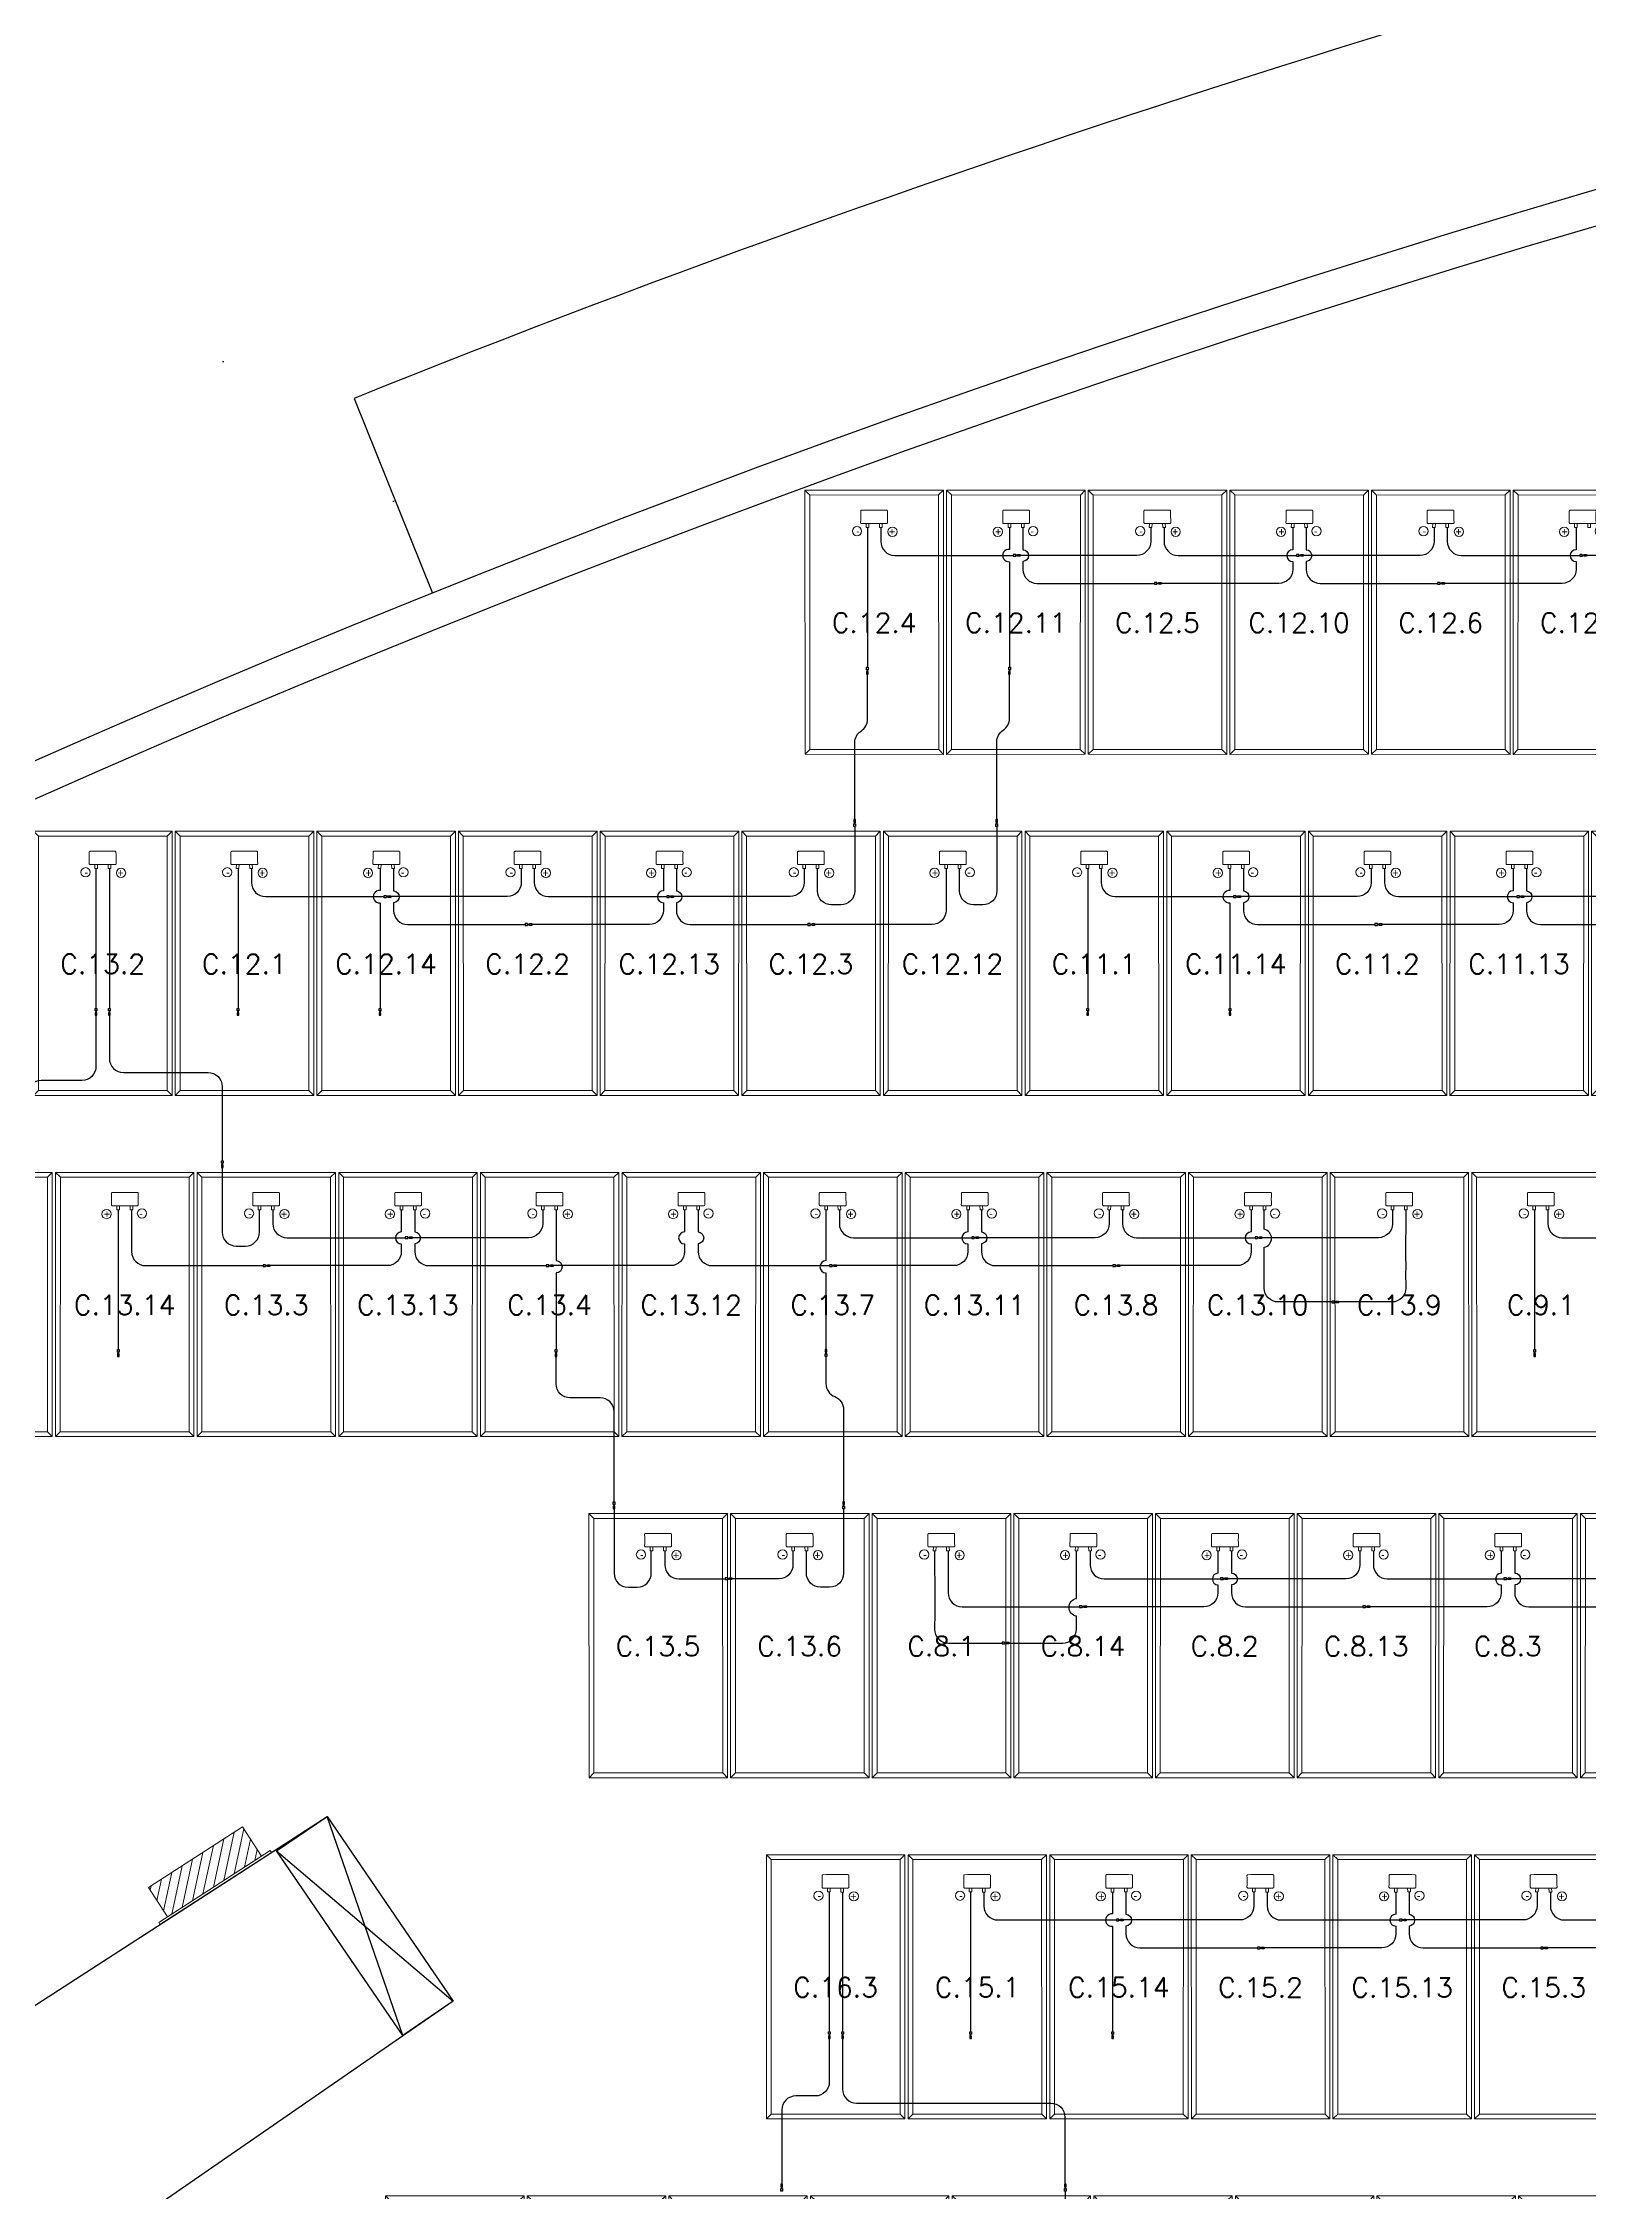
# Model space of a CAD drawing. Header units: metres. Extents: x 1796 to 2240, y -1398 to -999.
# Drawn here: x 1934.77 to 1945.82, y -1200.51 to -1185.15 of the extents above; entities that cross this region are included whole.
import ezdxf

# ---------------------------------------------------------------- set-up
doc = ezdxf.new("R2010")
doc.units = ezdxf.units.M
doc.header["$MEASUREMENT"] = 0
for name, color, linetype in [('ARQUITETURA', 253, 'CONTINUOUS'), ('CABO_MODULO_FV', 7, 'CONTINUOUS'), ('CABO_ORION_FV', 7, 'CONTINUOUS'), ('CONECTOR_MODULO_FV', 3, 'CONTINUOUS'), ('MÓDULOS FV', 7, 'CONTINUOUS'), ('SHAFT', 6, 'CONTINUOUS')]:
    doc.layers.add(name, color=color, linetype=linetype)
for name, color, linetype, lineweight in [('MOD_ALOCADOS_A', 5, 'CONTINUOUS', 9), ('MODULOS_PV', 2, 'CONTINUOUS', 9), ('String Box', 3, 'CONTINUOUS', 9)]:
    doc.layers.add(name, color=color, linetype=linetype, lineweight=lineweight)
doc.styles.add('R120-500', font='romans.shx', dxfattribs={"height": 1.5})

# ---------------------------------------------------------------- blocks, each defined once
blk = doc.blocks.new('modulo')
at = {"layer": 'MODULOS_PV', "color": 8}
for p, q in [((-0.751, 2.014), (-0.753, 2.063)), ((-1.381, 1.342), (-1.43, 1.34)), ((0.577, 0.769), (0.626, 0.771)), ((-0.053, 0.097), (-0.051, 0.048))]:
    blk.add_line(p, q, dxfattribs=at)
for points in [[(-1.43, 1.34), (-0.753, 2.063), (0.626, 0.771), (-0.051, 0.048)], [(-1.381, 1.342), (-0.751, 2.014), (0.577, 0.769), (-0.053, 0.097)]]:
    blk.add_lwpolyline(points, close=True, dxfattribs=at)
for points in [[(-0.878, 1.581), (-0.857, 1.562), (-0.87, 1.548), (-0.891, 1.567)], [(-0.956, 1.498), (-0.935, 1.478), (-0.922, 1.492), (-0.943, 1.512)]]:
    blk.add_lwpolyline(points, dxfattribs=at)
blk.add_circle((-0.793, 1.591), 0.0332, dxfattribs=at)
at = {"layer": 'MODULOS_PV', "color": 1}
blk.add_circle((-0.963, 1.403), 0.0332, dxfattribs=at)
at = {"layer": 'MODULOS_PV', "color": 8}
blk.add_open_spline([(-0.986, 1.473), (-1.006, 1.493), (-1.027, 1.512), (-1.048, 1.532), (-1.048, 1.532), (-1.049, 1.534), (-1.049, 1.536), (-1.048, 1.538), (-1.048, 1.539), (-1.007, 1.583), (-0.966, 1.627), (-0.925, 1.67), (-0.924, 1.671), (-0.922, 1.672), (-0.919, 1.672), (-0.918, 1.671), (-0.917, 1.671), (-0.897, 1.652), (-0.876, 1.632), (-0.855, 1.613), (-0.855, 1.612), (-0.854, 1.611), (-0.854, 1.608), (-0.855, 1.606), (-0.855, 1.605), (-0.896, 1.561), (-0.937, 1.518), (-0.978, 1.474), (-0.979, 1.473), (-0.981, 1.472), (-0.984, 1.472), (-0.985, 1.473), (-0.986, 1.473)], degree=3, knots=[0, 0, 0, 0, 1, 1, 1, 1.002534, 1.003925, 1.008052, 1.008052, 1.008052, 2.008052, 2.008052, 2.008052, 2.012179, 2.01357, 2.016104, 2.016104, 2.016104, 3.016104, 3.016104, 3.016104, 3.018638, 3.02003, 3.024156, 3.024156, 3.024156, 4.024156, 4.024156, 4.024156, 4.028283, 4.029675, 4.032208, 4.032208, 4.032208, 4.032208], dxfattribs=at)
at = {"layer": 'MODULOS_PV', "color": 8, "insert": (-0.827, 1.597), "char_height": 0.0572, "width": 0.10748, "attachment_point": 1, "rotation": 46.8722}
blk.add_mtext('-', dxfattribs=at)
at = {"layer": 'MODULOS_PV', "color": 1, "insert": (-0.997, 1.409), "char_height": 0.0572, "width": 0.10748, "attachment_point": 1, "rotation": 46.8722}
blk.add_mtext('+', dxfattribs=at)
blk = doc.blocks.new('CONECTOR_PLACA')
at = {"layer": 'CONECTOR_MODULO_FV'}
blk.add_hatch(color=256, dxfattribs=at).paths.add_polyline_path([(-0.001, -0.018), (0.001, -0.018), (0.001, -0.024), (0, -0.024), (-0.001, -0.024)])
for p, q in [((0, 0), (-0.006, 0)), ((-0.006, 0), (-0.006, -0.018)), ((0.006, 0), (0, 0)), ((0.006, -0.018), (0.006, 0)), ((-0.006, -0.018), (0.006, -0.018)), ((-0.001, -0.018), (-0.001, -0.024)), ((0.001, -0.018), (0.001, -0.024))]:
    blk.add_line(p, q, dxfattribs=at)
for points in [[(-0.002, -0.018), (-0.002, -0.022), (-0.001, -0.023), (-0.001, -0.024), (0, -0.024)], [(0.002, -0.018), (0.002, -0.022), (0.001, -0.023), (0.001, -0.024), (0, -0.024)]]:
    blk.add_lwpolyline(points, dxfattribs=at)
blk = doc.blocks.new('CONECTOR ORION')
at = {"layer": 'CONECTOR_MODULO_FV', "true_color": 0xf8d731}
blk.add_hatch(color=40, dxfattribs=at).paths.add_polyline_path([(-537.822, -669.536), (-537.822, -669.538), (-537.816, -669.538), (-537.816, -669.537), (-537.816, -669.536)])
at = {"layer": 'CONECTOR_MODULO_FV', "color": 40, "true_color": 0xf8d731}
for p, q in [((-537.84, -669.537), (-537.84, -669.531)), ((-537.84, -669.531), (-537.822, -669.531)), ((-537.84, -669.543), (-537.84, -669.537)), ((-537.822, -669.543), (-537.84, -669.543)), ((-537.822, -669.531), (-537.822, -669.543)), ((-537.822, -669.536), (-537.816, -669.536)), ((-537.822, -669.538), (-537.816, -669.538))]:
    blk.add_line(p, q, dxfattribs=at)
for points in [[(-537.822, -669.534), (-537.818, -669.534), (-537.817, -669.536), (-537.816, -669.536), (-537.816, -669.537)], [(-537.822, -669.539), (-537.818, -669.539), (-537.817, -669.538), (-537.816, -669.538), (-537.816, -669.537)]]:
    blk.add_lwpolyline(points, dxfattribs=at)

msp = doc.modelspace()

# ---------------------------------------------------------------- hatches: boundary and pattern name
at = {"layer": 'ARQUITETURA'}
h = msp.add_hatch(dxfattribs=at)
h.set_pattern_fill('AR-SAND', color=116, scale=3, angle=-46.877, style=0)
h.set_pattern_definition([(350.62296, (1466.5355, -762.2295), (4.08992, 4.08927), [0, -4.56, 0, -5.1, 0, -4.875]), (320.623, (1466.5355, -762.2295), (9.808834, 1.91215), [0, -2.46, 0, -4.11, 0, -1.575]), (280.623, (1464.013, -759.536), (6.39856, -6.807323), [0, -1.5, 0, -5.4, 0, -7.05]), (270.623, (1464.013, -759.536), (8.08648, -4.78256), [0, -0.75, 0, -3.54, 0, -4.05])])
edge = h.paths.add_edge_path()
edge.add_arc((1971.325, -1273.05), 92, 93.82041, 111.90763)
edge.add_line((1936.999, -1187.694), (1937.559, -1189.085))
edge.add_arc((1971.325, -1273.05), 90.5, 111.90763, 114.20354)
edge.add_line((1934.222, -1190.505), (1933.608, -1189.137))
edge.add_arc((1971.325, -1273.05), 92, 114.20328, 121.57407)
edge.add_line((1923.154, -1194.669), (1910.162, -1202.654))
edge.add_line((1910.162, -1202.654), (1908.838, -1200.501))
edge.add_arc((1971.325, -1273.05), 95.75, 93.77161, 130.73854, ccw=False)
edge.add_line((1965.027, -1177.507), (1965.195, -1181.254))
edge = h.paths.add_edge_path()
edge.add_arc((1971.325, -1273.05), 92, 79.39324, 91.32909)
edge.add_line((1969.191, -1181.075), (1969.023, -1177.328))
edge.add_arc((1971.325, -1273.05), 95.75, 79.39324, 91.37788, ccw=False)
edge.add_line((1988.95, -1178.936), (2001.352, -1181.259))
edge.add_line((2001.352, -1181.259), (2013.609, -1210.073))
edge.add_line((2013.609, -1210.073), (1999.373, -1207.291))
edge.add_line((1999.373, -1207.291), (1985.934, -1214.289))
edge.add_line((1985.934, -1214.289), (1979.219, -1214.591))
edge.add_line((1979.219, -1214.591), (1980.336, -1202.624))
edge.add_arc((1971.325, -1273.05), 71, 79.39324, 82.70853, ccw=False)
edge.add_line((1984.394, -1203.263), (1999.541, -1206.1))
edge.add_arc((2068.683, -1199.209), 69.485, 169.39324, 185.69147, ccw=False)
edge.add_line((2000.386, -1186.419), (1987.983, -1184.096))
edge.add_line((1987.983, -1184.096), (1988.26, -1182.622))
at = {"layer": 'String Box'}
h = msp.add_hatch(dxfattribs=at)
h.set_pattern_fill('ANSI31', color=256, scale=0.5, angle=212.8778)
h.set_pattern_definition([(257.877758, (1882.133395, -1630.0521), (0.061106362, -0.013124882), [])])
h.paths.add_polyline_path([(1936.337, -1198.12), (1936.201, -1197.91), (1935.529, -1198.344), (1935.665, -1198.554)])

# ---------------------------------------------------------------- linework, layer by layer
at = {"layer": 'ARQUITETURA'}
msp.add_line((1936.999, -1187.694), (1937.559, -1189.085), dxfattribs=at)
msp.add_lwpolyline([(1920.645, -1205.673), (1923.162, -1204.232), (1922.069, -1202.554), (1929.733, -1197.831), (1931.634, -1201.178), (1936.807, -1197.835), (1937.709, -1199.157), (1934.305, -1201.505), (1935.52, -1203.459), (1932.82, -1205.268), (1931.864, -1203.673), (1922.718, -1208.868)], close=True, dxfattribs=at)
for centre, radius, start, end in [((1971.074, -1272.663), 101.286, 104.92615, 130.91481), ((1971.325, -1273.05), 97.75, 79.39324, 130.73854), ((1971.325, -1273.05), 92, 93.82041, 111.90763), ((1971.325, -1273.05), 90.5, 79.39324, 121.57407), ((1971.325, -1273.05), 90.25, 79.39324, 121.57407), ((1971.325, -1273.05), 72.75, 79.39324, 121.57407)]:
    msp.add_arc(centre, radius, start, end, dxfattribs=at)
at = {"layer": 'CABO_MODULO_FV'}
for p, q in [((1940.671, -1188.616), (1940.671, -1189.616)), ((1935.153, -1191.056), (1935.153, -1192.056)), ((1936.169, -1191.056), (1936.169, -1192.056)), ((1942.247, -1191.056), (1942.247, -1192.056)), ((1945.442, -1193.496), (1945.442, -1194.496)), ((1940.398, -1198.376), (1940.398, -1199.376)), ((1941.408, -1198.376), (1941.408, -1199.376))]:
    msp.add_line(p, q, dxfattribs=at)
at = {"layer": 'CABO_MODULO_FV', "color": 1}
for p, q in [((1935.249, -1191.056), (1935.249, -1192.056)), ((1940.493, -1198.376), (1940.493, -1199.376))]:
    msp.add_line(p, q, dxfattribs=at)
for points in [[(1940.766, -1188.616), (1940.766, -1188.716, 0.414214), (1940.866, -1188.816), (1941.713, -1188.816)], [(1941.687, -1188.616), (1941.687, -1188.773, 1.12956), (1941.687, -1188.861), (1941.687, -1189.616)], [(1943.713, -1188.616), (1943.713, -1188.775, 1), (1943.713, -1188.86), (1943.713, -1188.916, -0.414214), (1943.613, -1189.016), (1942.772, -1189.016)], [(1942.792, -1188.616), (1942.792, -1188.716, 0.414214), (1942.892, -1188.816), (1943.739, -1188.816)], [(1945.739, -1188.616), (1945.739, -1188.775, 1), (1945.739, -1188.86), (1945.739, -1188.916, -0.414214), (1945.639, -1189.016), (1944.798, -1189.016)], [(1944.818, -1188.616), (1944.818, -1188.716, 0.414214), (1944.918, -1188.816), (1945.765, -1188.816)], [(1940.58, -1190.755), (1940.58, -1191.216, -0.414211), (1940.48, -1191.316), (1940.414, -1191.316, -0.414214), (1940.314, -1191.216), (1940.314, -1191.056)], [(1936.265, -1191.056), (1936.265, -1191.156, 0.414214), (1936.365, -1191.256), (1937.212, -1191.256)], [(1937.185, -1191.056), (1937.185, -1191.213, 1.12956), (1937.185, -1191.301), (1937.185, -1192.056)], [(1939.211, -1191.056), (1939.211, -1191.215, 1), (1939.211, -1191.3), (1939.211, -1191.356, -0.414214), (1939.111, -1191.456), (1938.271, -1191.456)], [(1938.288, -1191.056), (1938.288, -1191.156, 0.414214), (1938.388, -1191.256), (1939.235, -1191.256)], [(1941.233, -1191.056), (1941.233, -1191.215, 0.004074), (1941.233, -1191.3), (1941.233, -1191.356, -0.414214), (1941.133, -1191.456), (1940.293, -1191.456)], [(1942.343, -1191.056), (1942.343, -1191.156, 0.414214), (1942.443, -1191.256), (1943.29, -1191.256)], [(1943.263, -1191.056), (1943.263, -1191.213, 1.12956), (1943.263, -1191.301), (1943.263, -1192.056)], [(1945.289, -1191.056), (1945.289, -1191.215, 1), (1945.289, -1191.3), (1945.289, -1191.356, -0.414214), (1945.189, -1191.456), (1944.349, -1191.456)], [(1944.369, -1191.056), (1944.369, -1191.156, 0.414214), (1944.469, -1191.256), (1945.316, -1191.256)], [(1935.312, -1193.496), (1935.312, -1193.653, 0.001105), (1935.312, -1193.741), (1935.312, -1194.496)], [(1937.337, -1193.496), (1937.337, -1193.655, 1), (1937.337, -1193.74), (1937.337, -1193.796, -0.414214), (1937.237, -1193.896), (1936.397, -1193.896)], [(1936.418, -1193.496), (1936.418, -1193.596, 0.414214), (1936.518, -1193.696), (1937.365, -1193.696)], [(1939.363, -1193.496), (1939.363, -1193.655, 1), (1939.363, -1193.74), (1939.363, -1193.796, -0.414214), (1939.263, -1193.896), (1938.423, -1193.896)], [(1938.444, -1193.496), (1938.444, -1193.86, -0.972172), (1938.444, -1193.948), (1938.444, -1194.496)], [(1941.389, -1193.496), (1941.389, -1193.655, 1), (1941.389, -1193.74), (1941.389, -1193.796, -0.414214), (1941.289, -1193.896), (1940.449, -1193.896)], [(1940.47, -1193.496), (1940.47, -1193.596, 0.414214), (1940.57, -1193.696), (1941.417, -1193.696)], [(1943.415, -1193.496), (1943.415, -1193.655, 1), (1943.415, -1193.74), (1943.415, -1193.796, -0.414214), (1943.315, -1193.896), (1942.475, -1193.896)], [(1942.496, -1193.496), (1942.496, -1193.596, 0.414214), (1942.596, -1193.696), (1943.443, -1193.696)], [(1944.522, -1193.496), (1944.52, -1193.854, -0.030541), (1944.52, -1193.942), (1944.522, -1194.056, -0.414214), (1944.422, -1194.156), (1944.039, -1194.156)], [(1945.538, -1193.496), (1945.538, -1193.596, 0.414214), (1945.638, -1193.696), (1946.485, -1193.696)], [(1940.5, -1195.635), (1940.5, -1196.096, -0.414211), (1940.4, -1196.196), (1940.334, -1196.196, -0.414214), (1940.234, -1196.096), (1940.234, -1195.936)], [(1939.221, -1195.936), (1939.221, -1196.036, 0.414214), (1939.321, -1196.136), (1939.654, -1196.136)], [(1941.248, -1195.936), (1941.248, -1196.095, 0.000442), (1941.248, -1196.18), (1941.248, -1196.236, 0.414214), (1941.348, -1196.336), (1942.188, -1196.336)], [(1941.683, -1196.596), (1942.065, -1196.596, 0.414214), (1942.165, -1196.496), (1942.165, -1196.403, -0.823789), (1942.165, -1196.276), (1942.165, -1195.936)], [(1944.193, -1195.936), (1944.193, -1196.036, -0.414214), (1944.093, -1196.136), (1943.246, -1196.136)], [(1943.274, -1195.936), (1943.274, -1196.095, -1), (1943.274, -1196.18), (1943.274, -1196.236, 0.414214), (1943.374, -1196.336), (1944.214, -1196.336)], [(1946.219, -1195.936), (1946.219, -1196.036, -0.414214), (1946.119, -1196.136), (1945.272, -1196.136)], [(1945.3, -1195.936), (1945.3, -1196.095, -1), (1945.3, -1196.18), (1945.3, -1196.236, 0.414214), (1945.4, -1196.336), (1946.24, -1196.336)], [(1941.503, -1198.376), (1941.503, -1198.476, 0.414214), (1941.603, -1198.576), (1942.451, -1198.576)], [(1942.424, -1198.376), (1942.424, -1198.533, 1.12956), (1942.424, -1198.621), (1942.424, -1199.376)], [(1944.45, -1198.376), (1944.45, -1198.535, 1), (1944.45, -1198.62), (1944.45, -1198.676, -0.414214), (1944.35, -1198.776), (1943.509, -1198.776)], [(1943.529, -1198.376), (1943.529, -1198.476, 0.414214), (1943.629, -1198.576), (1944.477, -1198.576)], [(1946.475, -1198.376), (1946.475, -1198.535, 1), (1946.475, -1198.62), (1946.475, -1198.676, -0.414214), (1946.375, -1198.776), (1945.534, -1198.776)], [(1945.555, -1198.376), (1945.555, -1198.476, 0.414214), (1945.655, -1198.576), (1946.503, -1198.576)]]:
    msp.add_lwpolyline(points, format="xyb", dxfattribs=at)
at = {"layer": 'CABO_MODULO_FV'}
for points in [[(1942.697, -1188.616), (1942.697, -1188.716, -0.414214), (1942.597, -1188.816), (1941.762, -1188.816)], [(1941.783, -1188.616), (1941.783, -1188.775, -0.928013), (1941.783, -1188.86), (1941.783, -1188.916, 0.414214), (1941.883, -1189.016), (1942.723, -1189.016)], [(1944.723, -1188.616), (1944.723, -1188.716, -0.414214), (1944.623, -1188.816), (1943.788, -1188.816)], [(1943.809, -1188.616), (1943.809, -1188.775, -0.928013), (1943.809, -1188.86), (1943.809, -1188.916, 0.414214), (1943.909, -1189.016), (1944.749, -1189.016)], [(1946.749, -1188.616), (1946.749, -1188.716, -0.414214), (1946.649, -1188.816), (1945.814, -1188.816)], [(1941.596, -1190.755), (1941.596, -1191.216, -0.414211), (1941.496, -1191.316), (1941.43, -1191.316, -0.414214), (1941.33, -1191.216), (1941.33, -1191.056)], [(1938.195, -1191.056), (1938.195, -1191.156, -0.414214), (1938.095, -1191.256), (1937.261, -1191.256)], [(1937.282, -1191.056), (1937.282, -1191.215, -0.928013), (1937.282, -1191.3), (1937.282, -1191.356, 0.414214), (1937.382, -1191.456), (1938.222, -1191.456)], [(1940.218, -1191.056), (1940.218, -1191.156, -0.414214), (1940.118, -1191.256), (1939.284, -1191.256)], [(1939.304, -1191.056), (1939.304, -1191.215, -0.928013), (1939.304, -1191.3), (1939.304, -1191.356, 0.414214), (1939.404, -1191.456), (1940.244, -1191.456)], [(1944.273, -1191.056), (1944.273, -1191.156, -0.414214), (1944.173, -1191.256), (1943.339, -1191.256)], [(1943.36, -1191.056), (1943.36, -1191.215, -0.928013), (1943.36, -1191.3), (1943.36, -1191.356, 0.414214), (1943.46, -1191.456), (1944.3, -1191.456)], [(1946.299, -1191.056), (1946.299, -1191.156, -0.414214), (1946.199, -1191.256), (1945.365, -1191.256)], [(1945.384, -1191.056), (1945.384, -1191.215, -0.928013), (1945.384, -1191.3), (1945.384, -1191.356, 0.414214), (1945.484, -1191.456), (1946.325, -1191.456)], [(1936.056, -1193.195), (1936.056, -1193.656, 0.414211), (1936.156, -1193.756), (1936.222, -1193.756, 0.414214), (1936.322, -1193.656), (1936.322, -1193.496)], [(1935.408, -1193.496), (1935.408, -1193.655, -0.001456), (1935.408, -1193.74), (1935.408, -1193.796, 0.414214), (1935.508, -1193.896), (1936.348, -1193.896)], [(1938.348, -1193.496), (1938.348, -1193.596, -0.414214), (1938.248, -1193.696), (1937.414, -1193.696)], [(1937.434, -1193.496), (1937.434, -1193.655, -0.928013), (1937.434, -1193.74), (1937.434, -1193.796, 0.414214), (1937.534, -1193.896), (1938.374, -1193.896)], [(1939.46, -1193.496), (1939.46, -1193.655, -0.928013), (1939.46, -1193.74), (1939.46, -1193.796, 0.414214), (1939.56, -1193.896), (1940.4, -1193.896)], [(1940.374, -1193.496), (1940.374, -1193.86, 0.972172), (1940.374, -1193.948), (1940.374, -1194.496)], [(1942.4, -1193.496), (1942.4, -1193.596, -0.414214), (1942.3, -1193.696), (1941.466, -1193.696)], [(1941.486, -1193.496), (1941.486, -1193.655, -0.928013), (1941.486, -1193.74), (1941.486, -1193.796, 0.414214), (1941.586, -1193.896), (1942.426, -1193.896)], [(1944.426, -1193.496), (1944.426, -1193.596, -0.414214), (1944.326, -1193.696), (1943.492, -1193.696)], [(1943.991, -1194.156), (1943.608, -1194.156, -0.414214), (1943.508, -1194.056), (1943.508, -1193.764, 0.823789), (1943.508, -1193.636), (1943.508, -1193.496)], [(1938.859, -1195.635), (1938.859, -1196.096, 0.414211), (1938.959, -1196.196), (1939.025, -1196.196, 0.414214), (1939.125, -1196.096), (1939.125, -1195.936)], [(1940.138, -1195.936), (1940.138, -1196.036, -0.414214), (1940.038, -1196.136), (1939.702, -1196.136)], [(1941.151, -1195.936), (1941.153, -1196.294, 0.030541), (1941.153, -1196.382), (1941.151, -1196.496, 0.414214), (1941.251, -1196.596), (1941.634, -1196.596)], [(1943.177, -1195.936), (1943.177, -1196.095, 0.928013), (1943.177, -1196.18), (1943.177, -1196.236, -0.414214), (1943.077, -1196.336), (1942.237, -1196.336)], [(1942.263, -1195.936), (1942.263, -1196.036, 0.414214), (1942.363, -1196.136), (1943.197, -1196.136)], [(1945.203, -1195.936), (1945.203, -1196.095, 0.928013), (1945.203, -1196.18), (1945.203, -1196.236, -0.414214), (1945.103, -1196.336), (1944.263, -1196.336)], [(1944.289, -1195.936), (1944.289, -1196.036, 0.414214), (1944.389, -1196.136), (1945.223, -1196.136)], [(1943.434, -1198.376), (1943.434, -1198.476, -0.414214), (1943.334, -1198.576), (1942.499, -1198.576)], [(1942.52, -1198.376), (1942.52, -1198.535, -0.928013), (1942.52, -1198.62), (1942.52, -1198.676, 0.414214), (1942.62, -1198.776), (1943.461, -1198.776)], [(1945.46, -1198.376), (1945.46, -1198.476, -0.414214), (1945.36, -1198.576), (1944.525, -1198.576)], [(1944.545, -1198.376), (1944.545, -1198.535, -0.928013), (1944.545, -1198.62), (1944.545, -1198.676, 0.414214), (1944.645, -1198.776), (1945.486, -1198.776)], [(1942.086, -1200.515), (1942.086, -1200.84, -0.414211), (1941.986, -1200.94), (1941.92, -1200.94, -0.414214), (1941.82, -1200.84), (1941.82, -1200.816)]]:
    msp.add_lwpolyline(points, format="xyb", dxfattribs=at)
at = {"layer": 'CABO_ORION_FV', "color": 9, "linetype": 'ByBlock', "true_color": 0xbababa}
for points in [[(1940.58, -1190.706), (1940.58, -1190.155, -0.253814), (1940.625, -1190.072, 0.253814), (1940.671, -1189.988), (1940.671, -1189.664)], [(1935.153, -1192.104), (1935.153, -1192.472, -0.414214), (1935.053, -1192.572), (1934.761, -1192.572, 0.414214), (1934.661, -1192.672), (1934.661, -1193.146)], [(1940.374, -1194.544), (1940.374, -1194.741, 0.305924), (1940.437, -1194.833, -0.305926), (1940.5, -1194.926), (1940.5, -1195.586)], [(1940.398, -1199.424), (1940.398, -1199.735, -0.414214), (1940.298, -1199.835), (1940.158, -1199.835, 0.414214), (1940.058, -1199.935), (1940.058, -1200.466)]]:
    msp.add_lwpolyline(points, format="xyb", dxfattribs=at)
at = {"layer": 'CABO_ORION_FV', "color": 14, "linetype": 'ByBlock'}
for points in [[(1941.596, -1190.706), (1941.596, -1190.15, -0.253814), (1941.641, -1190.066, 0.253814), (1941.687, -1189.982), (1941.687, -1189.664)], [(1935.249, -1192.104), (1935.249, -1192.415, 0.414214), (1935.349, -1192.515), (1935.956, -1192.515, -0.414214), (1936.056, -1192.615), (1936.056, -1193.146)], [(1938.859, -1195.586), (1938.859, -1194.942, 0.414214), (1938.759, -1194.842), (1938.544, -1194.842, -0.414214), (1938.444, -1194.742), (1938.444, -1194.544)], [(1940.493, -1199.424), (1940.493, -1199.786, 0.414214), (1940.593, -1199.886), (1941.983, -1199.886, -0.414214), (1942.083, -1199.986), (1942.083, -1200.466)]]:
    msp.add_lwpolyline(points, format="xyb", dxfattribs=at)
at = {"layer": 'SHAFT'}
for p, q in [((1937.347, -1199.403), (1936.807, -1197.835)), ((1936.445, -1198.082), (1937.709, -1199.157))]:
    msp.add_line(p, q, dxfattribs=at)
msp.add_lwpolyline([(1937.347, -1199.403), (1936.445, -1198.082), (1936.807, -1197.835), (1937.709, -1199.157)], close=True, dxfattribs=at)
at = {"layer": 'String Box'}
for points in [[(1936.337, -1198.12), (1935.665, -1198.554), (1935.529, -1198.344), (1936.201, -1197.91)], [(1936.408, -1198.093), (1935.611, -1198.608), (1935.603, -1198.594), (1936.399, -1198.079)]]:
    msp.add_lwpolyline(points, close=True, dxfattribs=at)

# ---------------------------------------------------------------- block references
at = {"layer": 'CONECTOR_MODULO_FV'}
for name, p, rotation in [('CONECTOR_PLACA', (1941.713, -1188.816), 90.00000000000001), ('CONECTOR_PLACA', (1943.739, -1188.816), 90.00000000000001), ('CONECTOR_PLACA', (1945.765, -1188.816), 90.00000000000001), ('CONECTOR_PLACA', (1942.723, -1189.016), 90.00000000000001), ('CONECTOR_PLACA', (1944.749, -1189.016), 90.00000000000001), ('CONECTOR_PLACA', (1937.212, -1191.256), 90.00000000000001), ('CONECTOR_PLACA', (1939.235, -1191.256), 90.00000000000001), ('CONECTOR_PLACA', (1943.29, -1191.256), 90.00000000000001), ('CONECTOR_PLACA', (1945.316, -1191.256), 90.00000000000001), ('CONECTOR_PLACA', (1938.222, -1191.456), 90.00000000000001), ('CONECTOR_PLACA', (1940.244, -1191.456), 90.00000000000001), ('CONECTOR_PLACA', (1944.3, -1191.456), 90.00000000000001), ('CONECTOR ORION', (2605.593, -1730.986), 270), ('CONECTOR_PLACA', (1936.056, -1193.195), 180), ('CONECTOR_PLACA', (1937.365, -1193.696), 90.00000000000001), ('CONECTOR_PLACA', (1941.417, -1193.696), 90.00000000000001), ('CONECTOR_PLACA', (1943.443, -1193.696), 90.00000000000001), ('CONECTOR_PLACA', (1936.348, -1193.896), 90.00000000000001), ('CONECTOR_PLACA', (1938.374, -1193.896), 90.00000000000001), ('CONECTOR_PLACA', (1940.4, -1193.896), 90.00000000000001), ('CONECTOR_PLACA', (1942.426, -1193.896), 90.00000000000001), ('CONECTOR_PLACA', (1943.991, -1194.156), 90.00000000000001), ('CONECTOR ORION', (1270.838, -656.705), 90.00000000000001), ('CONECTOR ORION', (2608.396, -1733.426), 270), ('CONECTOR_PLACA', (1938.859, -1195.635), 180), ('CONECTOR_PLACA', (1939.654, -1196.136), 90), ('CONECTOR_PLACA', (1943.197, -1196.136), 90), ('CONECTOR_PLACA', (1945.223, -1196.136), 90), ('CONECTOR_PLACA', (1942.188, -1196.336), 90), ('CONECTOR_PLACA', (1944.214, -1196.336), 90), ('CONECTOR_PLACA', (1941.634, -1196.596), 90.00000000000001), ('CONECTOR_PLACA', (1942.451, -1198.576), 90.00000000000001), ('CONECTOR_PLACA', (1944.477, -1198.576), 90.00000000000001), ('CONECTOR_PLACA', (1943.461, -1198.776), 90.00000000000001), ('CONECTOR_PLACA', (1945.486, -1198.776), 90.00000000000001)]:
    msp.add_blockref(name, p, dxfattribs=dict(at, rotation=rotation))
at = {"layer": 'CONECTOR_MODULO_FV', "xscale": -1}
for name, p, rotation in [('CONECTOR_PLACA', (1941.762, -1188.816), 270), ('CONECTOR_PLACA', (1943.788, -1188.816), 270), ('CONECTOR_PLACA', (1945.814, -1188.816), 270), ('CONECTOR_PLACA', (1942.772, -1189.016), 270), ('CONECTOR_PLACA', (1944.798, -1189.016), 270), ('CONECTOR ORION', (2610.208, -651.825), 270), ('CONECTOR ORION', (2611.223, -651.825), 270), ('CONECTOR ORION', (1271.043, -1728.546), 90), ('CONECTOR ORION', (1272.059, -1728.546), 90), ('CONECTOR_PLACA', (1940.58, -1190.755), 180), ('CONECTOR_PLACA', (1941.596, -1190.755), 180), ('CONECTOR_PLACA', (1937.261, -1191.256), 270), ('CONECTOR_PLACA', (1939.284, -1191.256), 270), ('CONECTOR_PLACA', (1943.339, -1191.256), 270), ('CONECTOR_PLACA', (1945.365, -1191.256), 270), ('CONECTOR_PLACA', (1938.271, -1191.456), 270), ('CONECTOR_PLACA', (1940.293, -1191.456), 270), ('CONECTOR_PLACA', (1944.349, -1191.456), 270), ('CONECTOR ORION', (2604.69, -654.265), 270), ('CONECTOR ORION', (2604.786, -654.265), 270), ('CONECTOR ORION', (2605.706, -654.265), 270), ('CONECTOR ORION', (2606.722, -654.265), 270), ('CONECTOR ORION', (2611.784, -654.265), 270), ('CONECTOR ORION', (2612.8, -654.265), 270), ('CONECTOR_PLACA', (1937.414, -1193.696), 270), ('CONECTOR_PLACA', (1941.466, -1193.696), 270), ('CONECTOR_PLACA', (1943.492, -1193.696), 270), ('CONECTOR_PLACA', (1936.397, -1193.896), 270), ('CONECTOR_PLACA', (1938.423, -1193.896), 270), ('CONECTOR_PLACA', (1940.449, -1193.896), 270), ('CONECTOR_PLACA', (1942.475, -1193.896), 270), ('CONECTOR_PLACA', (1944.039, -1194.156), 270), ('CONECTOR ORION', (2604.849, -656.705), 270), ('CONECTOR ORION', (2607.981, -656.705), 270), ('CONECTOR ORION', (2614.979, -656.705), 270), ('CONECTOR ORION', (1270.963, -1733.426), 90), ('CONECTOR_PLACA', (1940.5, -1195.635), 180), ('CONECTOR_PLACA', (1939.702, -1196.136), 270), ('CONECTOR_PLACA', (1943.246, -1196.136), 270), ('CONECTOR_PLACA', (1945.272, -1196.136), 270), ('CONECTOR_PLACA', (1942.237, -1196.336), 270), ('CONECTOR_PLACA', (1944.263, -1196.336), 270), ('CONECTOR_PLACA', (1941.682, -1196.596), 270), ('CONECTOR_PLACA', (1942.499, -1198.576), 270), ('CONECTOR_PLACA', (1944.525, -1198.576), 270), ('CONECTOR_PLACA', (1943.509, -1198.776), 270), ('CONECTOR_PLACA', (1945.534, -1198.776), 270), ('CONECTOR ORION', (2609.935, -661.585), 270), ('CONECTOR ORION', (2610.03, -661.585), 270), ('CONECTOR ORION', (2610.945, -661.585), 270), ('CONECTOR ORION', (2611.961, -661.585), 270), ('CONECTOR ORION', (1270.521, -1738.306), 90), ('CONECTOR_PLACA', (1940.058, -1200.515), 180), ('CONECTOR ORION', (1272.55, -1738.306), 90), ('CONECTOR_PLACA', (1942.086, -1200.515), 180)]:
    msp.add_blockref(name, p, dxfattribs=dict(at, rotation=rotation))
for p in [(1940.671, -1189.616), (1941.687, -1189.616), (1935.153, -1192.056), (1935.249, -1192.056), (1936.169, -1192.056), (1937.185, -1192.056), (1942.247, -1192.056), (1943.263, -1192.056), (1935.312, -1194.496), (1938.444, -1194.496), (1945.442, -1194.496), (1940.398, -1199.376), (1940.493, -1199.376), (1941.408, -1199.376), (1942.424, -1199.376)]:
    msp.add_blockref('CONECTOR_PLACA', p, dxfattribs=at)
at = {"layer": 'CONECTOR_MODULO_FV'}
msp.add_blockref('CONECTOR_PLACA', (1940.374, -1194.496), dxfattribs=at)
at = {"layer": 'MÓDULOS FV', "xscale": -1, "rotation": 46.87216913315991}
for p in [(1941.215, -1190.309), (1943.241, -1190.309), (1945.267, -1190.309), (1947.293, -1190.309), (1935.698, -1192.749), (1936.711, -1192.749), (1938.737, -1192.749), (1940.763, -1192.749), (1942.789, -1192.749), (1944.815, -1192.749), (1946.841, -1192.749), (1934.841, -1195.189), (1936.867, -1195.189), (1938.893, -1195.189), (1940.919, -1195.189), (1942.945, -1195.189), (1944.971, -1195.189), (1945.984, -1195.189), (1939.67, -1197.629), (1940.683, -1197.629), (1941.696, -1197.629), (1940.939, -1200.069), (1941.952, -1200.069), (1943.978, -1200.069), (1946.004, -1200.069), (1938.215, -1202.509), (1940.241, -1202.509), (1943.28, -1202.509), (1945.306, -1202.509), (1947.332, -1202.509)]:
    msp.add_blockref('modulo', p, dxfattribs=at)
at = {"layer": 'MÓDULOS FV', "rotation": 313.12783086684}
for p in [(1941.237, -1190.309), (1943.263, -1190.309), (1945.289, -1190.309), (1936.733, -1192.749), (1938.759, -1192.749), (1940.785, -1192.749), (1942.811, -1192.749), (1944.837, -1192.749), (1934.863, -1195.189), (1936.889, -1195.189), (1938.915, -1195.189), (1940.941, -1195.189), (1942.967, -1195.189), (1946.006, -1195.189), (1941.718, -1197.629), (1942.731, -1197.629), (1943.744, -1197.629), (1944.757, -1197.629), (1945.77, -1197.629), (1941.974, -1200.069), (1944, -1200.069), (1946.026, -1200.069), (1938.237, -1202.509), (1940.263, -1202.509), (1941.276, -1202.509), (1943.302, -1202.509), (1945.328, -1202.509)]:
    msp.add_blockref('modulo', p, dxfattribs=at)

# ---------------------------------------------------------------- texts
at = {"layer": 'MOD_ALOCADOS_A', "color": 3, "char_height": 0.14, "attachment_point": 5, "style": 'R120-500'}
for s, insert in [('C.12.4', (1940.719, -1189.298)), ('C.12.11', (1941.732, -1189.298)), ('C.12.5', (1942.745, -1189.298)), ('C.12.10', (1943.758, -1189.298)), ('C.12.6', (1944.771, -1189.298)), ('C.12.9', (1945.784, -1189.298)), ('C.12.1', (1936.214, -1191.738)), ('C.12.14', (1937.227, -1191.738)), ('C.12.2', (1938.24, -1191.738)), ('C.12.13', (1939.253, -1191.738)), ('C.12.3', (1940.266, -1191.738)), ('C.12.12', (1941.279, -1191.738))]:
    msp.add_mtext_dynamic_manual_height_columns(s, width=0.992, gutter_width=7.5, heights=[0], dxfattribs=dict(at, insert=insert))
at = {"layer": 'MOD_ALOCADOS_A', "color": 4, "char_height": 0.14, "attachment_point": 5, "style": 'R120-500'}
for s, insert in [('C.13.2', (1935.201, -1191.738)), ('C.13.14', (1935.358, -1194.178)), ('C.13.3', (1936.371, -1194.178)), ('C.13.13', (1937.384, -1194.178)), ('C.13.4', (1938.397, -1194.178)), ('C.13.12', (1939.41, -1194.178)), ('C.13.7', (1940.423, -1194.178)), ('C.13.11', (1941.436, -1194.178)), ('C.13.8', (1942.449, -1194.178)), ('C.13.10', (1943.462, -1194.178)), ('C.13.9', (1944.475, -1194.178)), ('C.13.5', (1939.173, -1196.618)), ('C.13.6', (1940.186, -1196.618))]:
    msp.add_mtext_dynamic_manual_height_columns(s, width=0.992, gutter_width=7.5, heights=[0], dxfattribs=dict(at, insert=insert))
at = {"layer": 'MOD_ALOCADOS_A', "color": 2, "char_height": 0.14, "attachment_point": 5, "style": 'R120-500'}
for s, insert in [('C.11.1', (1942.292, -1191.738)), ('C.11.14', (1943.305, -1191.738)), ('C.11.2', (1944.318, -1191.738)), ('C.11.13', (1945.331, -1191.738))]:
    msp.add_mtext_dynamic_manual_height_columns(s, width=0.992, gutter_width=7.5, heights=[0], dxfattribs=dict(at, insert=insert))
at = {"layer": 'MOD_ALOCADOS_A', "color": 6, "char_height": 0.14, "attachment_point": 5, "style": 'R120-500'}
for s, heights, insert in [('C.9.1', [0], (1945.488, -1194.178)), ('C.15.1', [0], (1941.456, -1199.058)), ('C.15.14', [0], (1942.469, -1199.058)), ('C.15.2', [0], (1943.482, -1199.059)), ('C.15.13', [0], (1944.495, -1199.059)), ('C.15.3', [0.116], (1945.508, -1199.059))]:
    msp.add_mtext_dynamic_manual_height_columns(s, width=0.992, gutter_width=7.5, heights=heights, dxfattribs=dict(at, insert=insert))
at = {"layer": 'MOD_ALOCADOS_A', "color": 5, "char_height": 0.14, "attachment_point": 5, "style": 'R120-500'}
for s, insert in [('C.8.1', (1941.199, -1196.618)), ('C.8.14', (1942.212, -1196.618)), ('C.8.2', (1943.225, -1196.618)), ('C.8.13', (1944.238, -1196.618)), ('C.8.3', (1945.251, -1196.618))]:
    msp.add_mtext_dynamic_manual_height_columns(s, width=0.992, gutter_width=7.5, heights=[0], dxfattribs=dict(at, insert=insert))
at = {"layer": 'MOD_ALOCADOS_A', "color": 1, "insert": (1940.443, -1199.058), "char_height": 0.14, "attachment_point": 5, "style": 'R120-500'}
msp.add_mtext_dynamic_manual_height_columns('C.16.3', width=0.992, gutter_width=7.5, heights=[0], dxfattribs=at)

doc.saveas('drawing.dxf')
